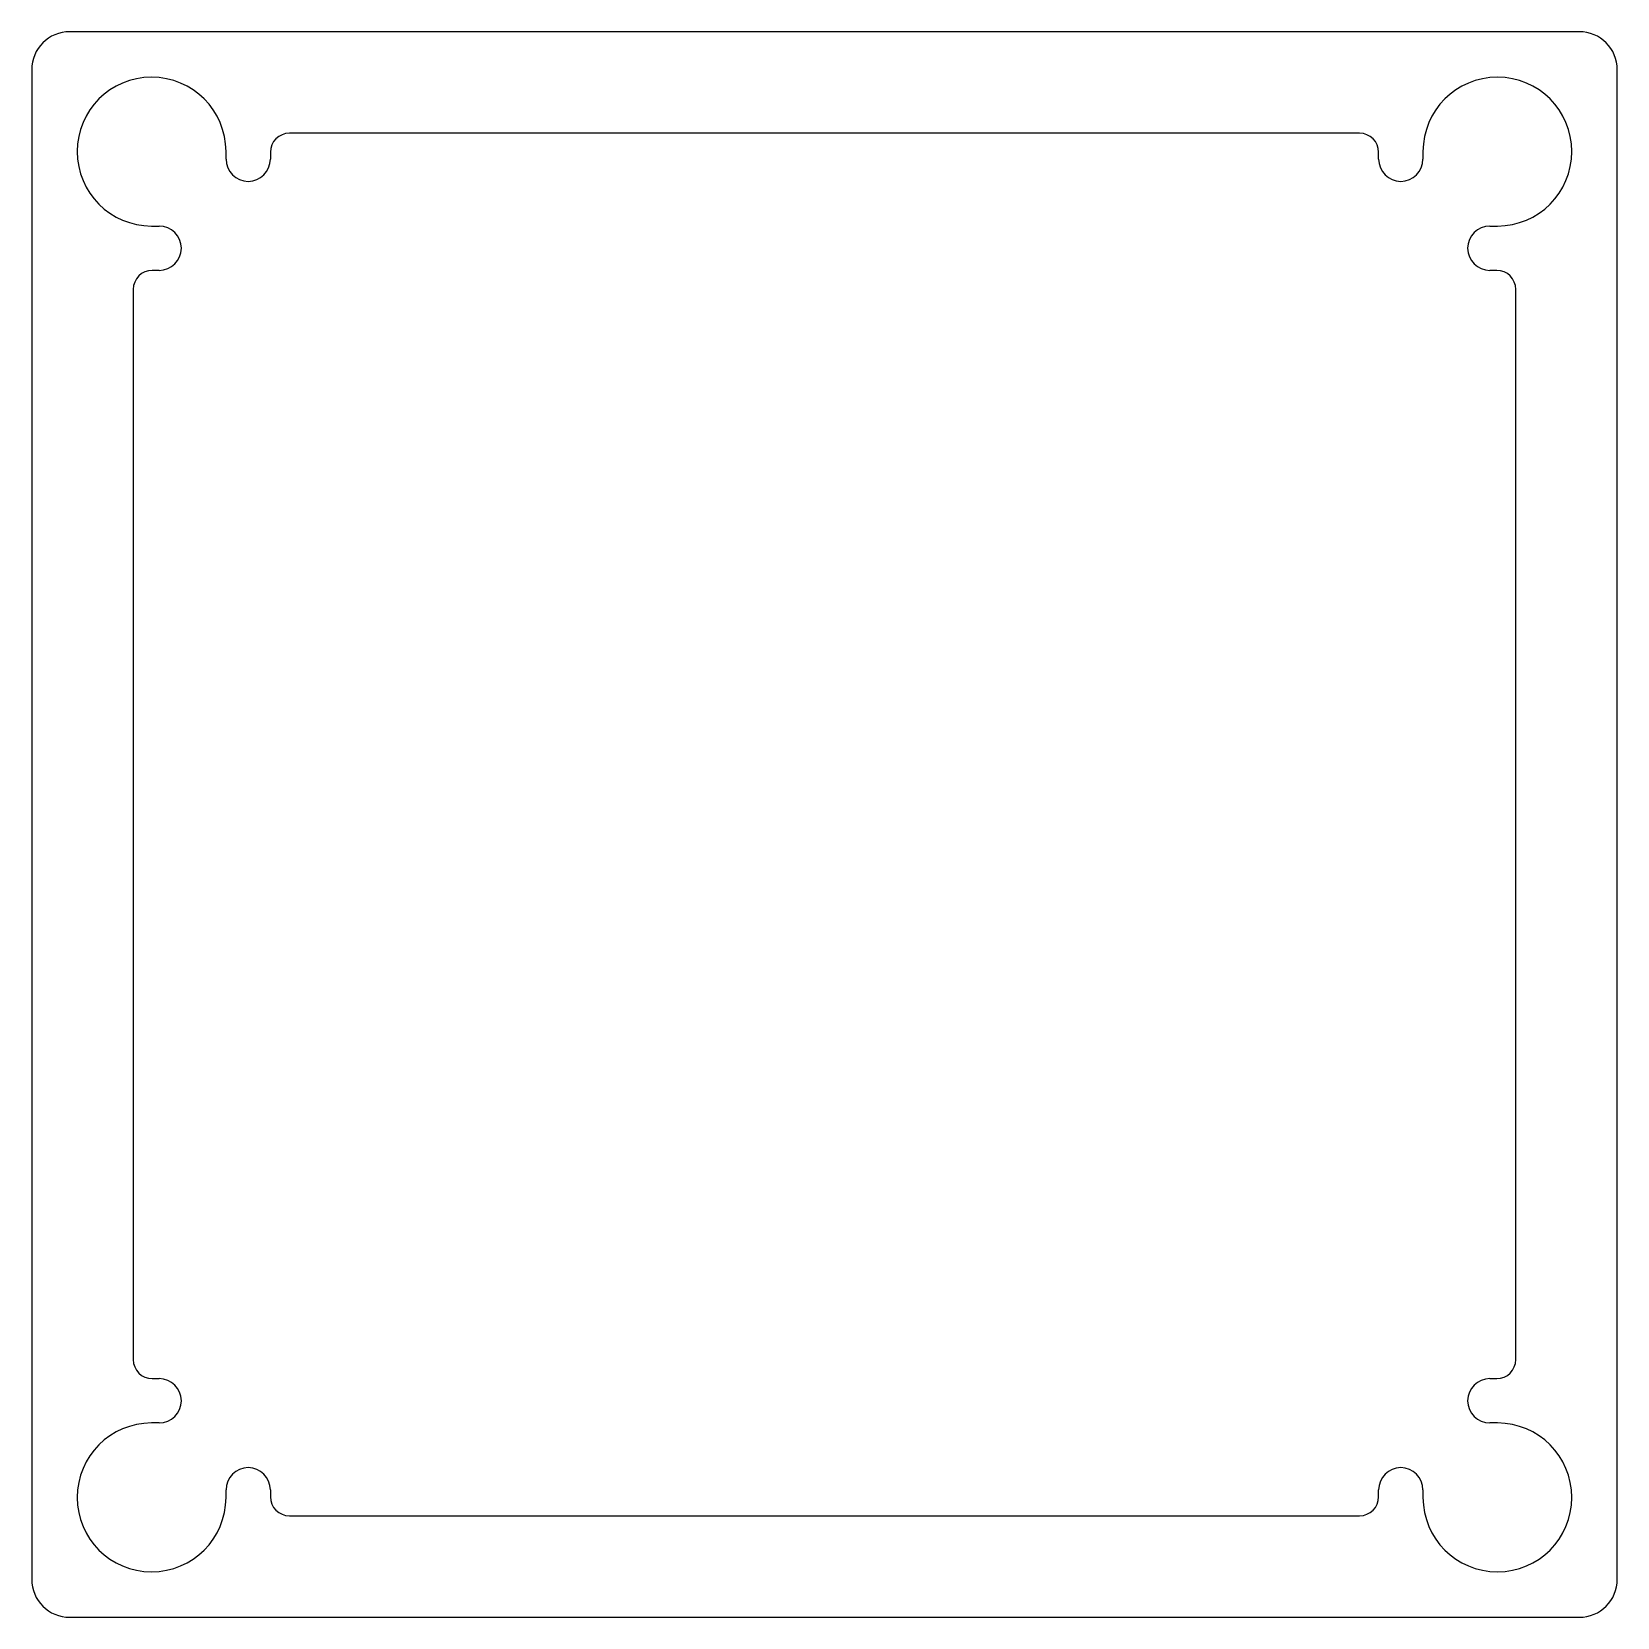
# Model space of a CAD drawing. Extents: x -31.8 to 31.8, y 9.7 to 73.2.
import ezdxf

# ---------------------------------------------------------------- set-up
doc = ezdxf.new("R2010")
doc.units = 0
doc.layers.get('0').update_dxf_attribs({"linetype": 'CONTINUOUS'})

msp = doc.modelspace()

# ---------------------------------------------------------------- linework, layer by layer
for p, q in [((30.226, 73.243), (-30.226, 73.243)), ((-31.75, 71.719), (-31.75, 11.267)), ((31.75, 11.267), (31.75, 71.719)), ((21.429, 69.179), (-21.429, 69.179)), ((-23.969, 68.138), (-23.969, 68.442)), ((-22.191, 68.417), (-22.191, 68.138)), ((22.191, 68.138), (22.191, 68.417)), ((23.969, 68.442), (23.969, 68.138)), ((-26.949, 65.462), (-26.645, 65.462)), ((26.645, 65.462), (26.949, 65.462)), ((-26.645, 63.684), (-26.924, 63.684)), ((26.924, 63.684), (26.645, 63.684)), ((-27.686, 62.922), (-27.686, 20.064)), ((27.686, 20.064), (27.686, 62.922)), ((-26.924, 19.302), (-26.645, 19.302)), ((26.645, 19.302), (26.924, 19.302)), ((-26.645, 17.524), (-26.949, 17.524)), ((26.949, 17.524), (26.645, 17.524)), ((-23.969, 14.544), (-23.969, 14.848)), ((-22.191, 14.848), (-22.191, 14.569)), ((22.191, 14.569), (22.191, 14.848)), ((23.969, 14.848), (23.969, 14.544)), ((-21.429, 13.807), (21.429, 13.807)), ((-30.226, 9.743), (30.226, 9.743))]:
    msp.add_line(p, q)
for centre, radius, start, end in [((-30.226, 71.719), 1.524, 90, 180), ((30.226, 71.719), 1.524, 360, 90), ((-26.949, 68.442), 2.98, 360, 270), ((26.949, 68.442), 2.98, 270, 180), ((-21.429, 68.417), 0.762, 90, 180), ((21.429, 68.417), 0.762, 0, 90), ((-23.08, 68.138), 0.889, 180, 360), ((23.08, 68.138), 0.889, 180, 0), ((-26.645, 64.573), 0.889, 270, 90), ((26.645, 64.573), 0.889, 90, 270), ((-26.924, 62.922), 0.762, 90, 180), ((26.924, 62.922), 0.762, 360, 90), ((-26.924, 20.064), 0.762, 180, 270), ((26.924, 20.064), 0.762, 270, 0), ((-26.645, 18.413), 0.889, 270, 90), ((26.645, 18.413), 0.889, 90, 270), ((-26.949, 14.544), 2.98, 90, 0), ((26.949, 14.544), 2.98, 180, 90), ((-23.08, 14.848), 0.889, 0, 180), ((23.08, 14.848), 0.889, 360, 180), ((-21.429, 14.569), 0.762, 180, 270), ((21.429, 14.569), 0.762, 270, 0), ((-30.226, 11.267), 1.524, 180, 270), ((30.226, 11.267), 1.524, 270, 0)]:
    msp.add_arc(centre, radius, start, end)

doc.saveas('drawing.dxf')
